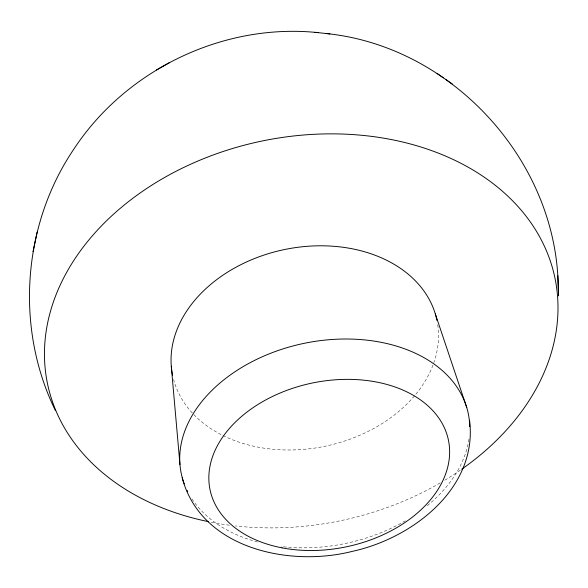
<?xml version="1.0" encoding="UTF-8"?>
<svg xmlns="http://www.w3.org/2000/svg" width="588" height="588" viewBox="0 0 588 588"><rect width="100%" height="100%" fill="white"/><g stroke="black" fill="none" stroke-linecap="round" stroke-linejoin="round"><path stroke-width="0.44" stroke-dasharray="2.94 2.21" d="M460.257 470.216A259.168 193.856 -11.8 0 1 444.756 480.227M440.184 482.932A259.168 193.856 -11.8 0 1 235.538 525.937M229.394 525.187A259.168 193.856 -11.8 0 1 211.18 522.21M437.722 324.73A135.005 100.423 -11.8 0 1 433.863 362.649M432.944 365.177A135.005 100.423 -11.8 0 1 298.425 449.732A135.005 100.423 -11.8 0 1 173.57 379.458M468.937 439.192A146.603 102.18 -11.8 0 1 426.182 506.562M405.316 520.821A146.603 102.18 -11.8 0 1 281.108 546.517M257.537 542.018A146.603 102.18 -11.8 0 1 191.732 498.565"/><path stroke-width="0.88" d="M318.189 32.641C223.499 22.697 126.133 69.605 73.919 149.021C22.418 224.917 14.994 327.876 55.287 410.299M37.191 231.944L33.046 251.671M169.579 62.534L156.452 69.987M326.149 33.531C451.386 46.18 555.888 159.605 558.21 285.467M314.889 32.311L329.912 33.913M437.097 73.471L443.374 77.859M446.138 79.74L452.642 84.282M435.304 313.889L466.769 407.624M182.207 477.868C201.052 548.81 289.59 567.332 352.241 551.382C412.195 538.41 478.162 488.29 469.547 420.244M171.292 366.25L179.957 464.542M558.218 286.26L558.6 295.926L557.821 275.676M208.615 521.696A259.168 193.856 -11.8 0 1 81.6 249.239A259.168 193.856 -11.8 0 1 470.576 168.587A259.168 193.856 -11.8 0 1 461.69 469.217M172.563 375.181A135.005 100.423 -11.8 0 1 284.607 249.518A135.005 100.423 -11.8 0 1 436.98 320.504M184.279 483.887A146.603 102.18 -11.8 0 1 305.495 343.061A146.603 102.18 -11.8 0 1 469.738 426.638M187.763 491.744A146.603 102.18 -11.8 0 1 187.065 490.348M282.093 547.862A121.745 83.643 -11.8 0 0 448.747 441.786A121.745 83.643 -11.8 0 0 256.868 405.161A121.745 83.643 -11.8 0 0 282.093 547.862"/></g></svg>
